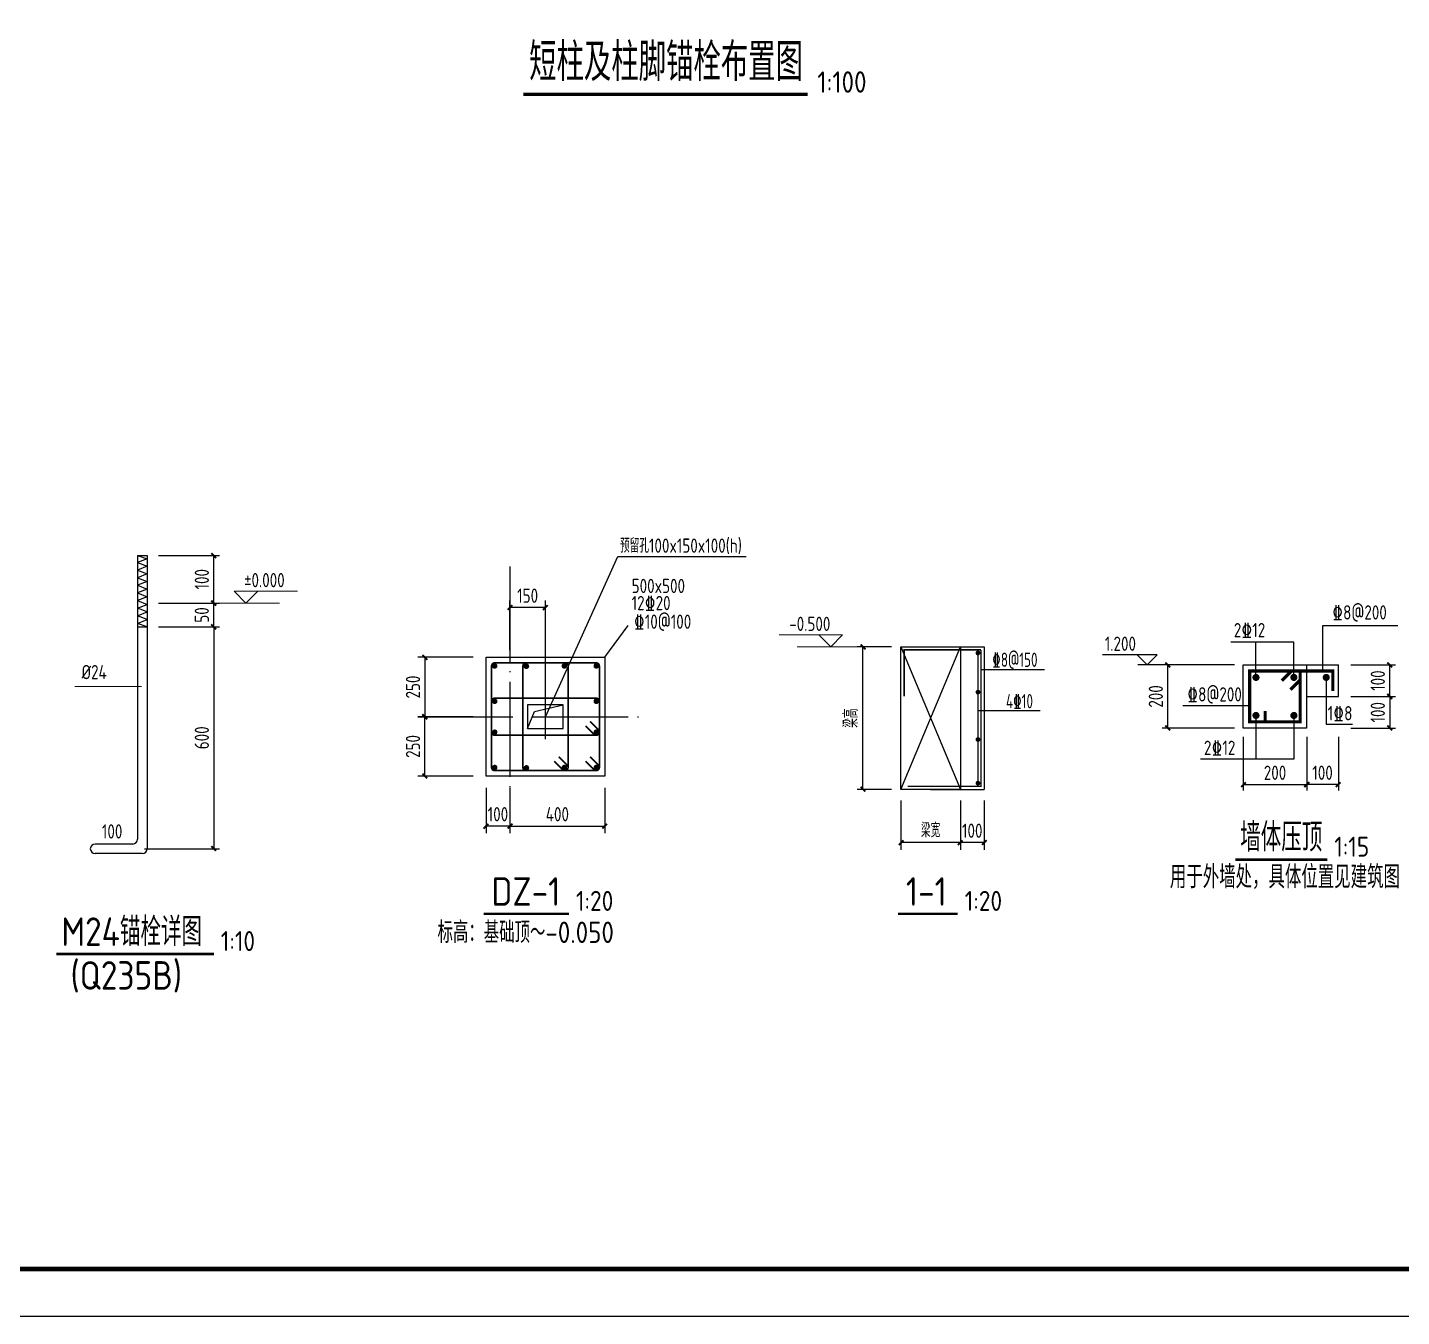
# Model space of a CAD drawing. Header units: millimetres. Extents: x 865974 to 875117, y 41124 to 44891.
# Drawn here: x 867180.5 to 867469.5, y 41123.6 to 41394.7 of the extents above; entities that cross this region are included whole.
import ezdxf

# ---------------------------------------------------------------- set-up
doc = ezdxf.new("R2010")
doc.units = ezdxf.units.MM
doc.header["$LTSCALE"] = 1000
doc.header["$MEASUREMENT"] = 0
doc.linetypes.add('4', pattern=[5, 1.5, -1, 1.5, -1])
doc.linetypes.add('DOTE', pattern=[2.42, 2, -0.2, 0.02, -0.2])
for name, color, linetype in [('120', 253, 'Continuous'), ('21', 3, '4'), ('22', 1, 'Continuous'), ('D2', 6, 'Continuous'), ('DIM', 7, 'Continuous'), ('DIM_SYMB', 3, 'Continuous'), ('DOTE', 1, 'DOTE'), ('NUM', 7, 'Continuous'), ('Prof', 2, 'Continuous'), ('PUB_TEXT', 7, 'Continuous'), ('REIN', 1, 'Continuous'), ('S-CO-ST', 2, 'Continuous'), ('图层4', 4, 'Continuous'), ('柱', 2, 'Continuous'), ('柱平法箍筋', 24, 'Continuous'), ('柱平法纵筋', 7, 'Continuous'), ('柱集中标注', 2, 'Continuous'), ('标注', 7, 'Continuous'), ('梁', 4, 'Continuous'), ('梁集中标注', 2, 'Continuous'), ('独立基础', 2, 'Continuous')]:
    doc.layers.add(name, color=color, linetype=linetype)
doc.layers.add('D3', color=62, linetype='Continuous', lineweight=9)
doc.styles.add('GBHZ', font='gbenor.shx', dxfattribs={"width": 0.9, "bigfont": 'gbcbig.shx'})
doc.styles.add('TSSD_REIN', font='tssdeng.shx', dxfattribs={"width": 0.7, "bigfont": 'tssdchn.shx'})
doc.dimstyles.new('Y10', dxfattribs={"dimscale": 0, "dimtxt": 3, "dimasz": 0.01, "dimexe": 1.2, "dimexo": 1, "dimgap": 1, "dimtad": 1, "dimdec": 0, "dimlfac": 10, "dimzin": 0, "dimdsep": 46, "dimtxsty": 'GBHZ', "dimblk1": 'DX', "dimblk2": 'DX', "dimsah": 1, "dimcen": 0.09, "dimdle": 1, "dimadec": 0, "dimazin": 0, "dimtfac": 1, "dimtdec": 0, "dimtix": 1, "dimtmove": 2, "dimatfit": 3, "dimldrblk": 'DX', "dimfxl": 0, "dimtolj": 1, "dimtzin": 0, "dimarcsym": 0})
doc.dimstyles.new('Y100', dxfattribs={"dimscale": 0, "dimtxt": 3, "dimasz": 0.01, "dimexe": 1.2, "dimexo": 2, "dimgap": 1, "dimtad": 1, "dimdec": 0, "dimlfac": 100, "dimzin": 0, "dimdsep": 46, "dimtxsty": 'GBHZ', "dimblk": 'DX', "dimcen": 0.09, "dimdle": 1, "dimclrd": 7, "dimclre": 7, "dimclrt": 7, "dimadec": 0, "dimazin": 0, "dimtfac": 1, "dimtdec": 0, "dimtix": 1, "dimtmove": 2, "dimatfit": 3, "dimldrblk": 'DX', "dimfxl": 0, "dimtolj": 1, "dimtzin": 0, "dimarcsym": 0})
doc.dimstyles.new('Y15', dxfattribs={"dimscale": 0, "dimtxt": 3, "dimasz": 0.01, "dimexe": 1.2, "dimexo": 1, "dimgap": 1, "dimtad": 1, "dimdec": 0, "dimlfac": 15, "dimzin": 0, "dimdsep": 46, "dimtxsty": 'GBHZ', "dimblk1": 'DX', "dimblk2": 'DX', "dimsah": 1, "dimcen": 0.09, "dimdle": 1, "dimadec": 0, "dimazin": 0, "dimtfac": 1, "dimtdec": 0, "dimtix": 1, "dimtmove": 2, "dimatfit": 3, "dimldrblk": 'DX', "dimfxl": 0, "dimtolj": 1, "dimtzin": 0, "dimarcsym": 0})
doc.dimstyles.new('Y20', dxfattribs={"dimscale": 0, "dimtxt": 3, "dimasz": 0.01, "dimexe": 1.5, "dimexo": 0.03, "dimgap": 1, "dimtad": 1, "dimdec": 0, "dimlfac": 20, "dimzin": 0, "dimdsep": 46, "dimtxsty": 'GBHZ', "dimblk1": 'DX', "dimblk2": 'DX', "dimsah": 1, "dimcen": 0.09, "dimdle": 1, "dimadec": 0, "dimazin": 0, "dimtfac": 1, "dimtdec": 0, "dimtix": 1, "dimtmove": 2, "dimatfit": 3, "dimldrblk": 'DX', "dimfxl": 0, "dimtolj": 1, "dimtzin": 0, "dimarcsym": 0})

# ---------------------------------------------------------------- blocks, each defined once
blk = doc.blocks.new('DX')
at = {"color": 0, "linetype": 'ByBlock', "const_width": 40}
blk.add_lwpolyline([(-54, -51), (46, 49)], dxfattribs=at)
blk = doc.blocks.new('*D571')
at = {"layer": 'Defpoints', "color": 0, "transparency": 16777216}
for p in [(867436.26, 41246.48), (867449.59, 41246.48), (867449.59, 41235.46)]:
    blk.add_point(p, dxfattribs=at)
at = {"layer": 'dim', "color": 0, "lineweight": -2, "transparency": 16777216}
for p, q in [((867436.26, 41245.48), (867436.26, 41234.26)), ((867449.59, 41245.48), (867449.59, 41234.26)), ((867436.27, 41235.46), (867449.58, 41235.46))]:
    blk.add_line(p, q, dxfattribs=at)
at = {"layer": 'dim', "color": 0, "lineweight": -2, "transparency": 16777216, "xscale": 0.01, "yscale": 0.01, "zscale": 0.01, "rotation": 180}
blk.add_blockref('DX', (867436.26, 41235.46), dxfattribs=at)
at = {"layer": 'dim', "color": 0, "lineweight": -2, "transparency": 16777216, "xscale": 0.01, "yscale": 0.01, "zscale": 0.01}
blk.add_blockref('DX', (867449.59, 41235.46), dxfattribs=at)
at = {"layer": 'dim', "color": 0, "transparency": 16777216, "insert": (867442.93, 41237.96), "char_height": 3, "attachment_point": 5, "style": 'GBHZ'}
blk.add_mtext('\\A1;200', dxfattribs=at)
blk = doc.blocks.new('*D572')
at = {"layer": 'Defpoints', "color": 0, "transparency": 16777216}
for p in [(867420.36, 41260.68), (867435.41, 41260.68), (867435.41, 41247.34)]:
    blk.add_point(p, dxfattribs=at)
at = {"layer": 'dim', "color": 0, "lineweight": -2, "transparency": 16777216}
for p, q in [((867434.41, 41260.68), (867419.16, 41260.68)), ((867420.36, 41247.35), (867420.36, 41260.67)), ((867434.41, 41247.34), (867419.16, 41247.34))]:
    blk.add_line(p, q, dxfattribs=at)
at = {"layer": 'dim', "color": 0, "lineweight": -2, "transparency": 16777216, "xscale": 0.01, "yscale": 0.01, "zscale": 0.01}
for p, rotation in [((867420.36, 41260.68), 90), ((867420.36, 41247.34), 270)]:
    blk.add_blockref('DX', p, dxfattribs=dict(at, rotation=rotation))
at = {"layer": 'dim', "color": 0, "transparency": 16777216, "insert": (867417.86, 41254.01), "char_height": 3, "attachment_point": 5, "rotation": 90, "style": 'GBHZ'}
blk.add_mtext('\\A1;200', dxfattribs=at)
blk = doc.blocks.new('*D573')
at = {"layer": 'Defpoints', "color": 0, "transparency": 16777216}
for p in [(867449.59, 41246.48), (867456.26, 41246.48), (867449.59, 41235.46)]:
    blk.add_point(p, dxfattribs=at)
at = {"layer": 'dim', "color": 0, "lineweight": -2, "transparency": 16777216}
for p, q in [((867449.59, 41245.48), (867449.59, 41234.26)), ((867456.26, 41245.48), (867456.26, 41234.26)), ((867456.25, 41235.46), (867449.6, 41235.46))]:
    blk.add_line(p, q, dxfattribs=at)
at = {"layer": 'dim', "color": 0, "lineweight": -2, "transparency": 16777216, "xscale": 0.01, "yscale": 0.01, "zscale": 0.01, "rotation": 180}
blk.add_blockref('DX', (867449.59, 41235.46), dxfattribs=at)
at = {"layer": 'dim', "color": 0, "lineweight": -2, "transparency": 16777216, "xscale": 0.01, "yscale": 0.01, "zscale": 0.01}
blk.add_blockref('DX', (867456.26, 41235.46), dxfattribs=at)
at = {"layer": 'dim', "color": 0, "transparency": 16777216, "insert": (867452.93, 41237.96), "char_height": 3, "attachment_point": 5, "style": 'GBHZ'}
blk.add_mtext('\\A1;100', dxfattribs=at)
blk = doc.blocks.new('*D574')
at = {"layer": 'Defpoints', "color": 0, "transparency": 16777216}
for p in [(867457.85, 41254.01), (867457.87, 41247.34), (867467.05, 41247.34)]:
    blk.add_point(p, dxfattribs=at)
at = {"layer": 'dim', "color": 0, "lineweight": -2, "transparency": 16777216}
for p, q in [((867458.85, 41254.01), (867468.25, 41254.01)), ((867467.05, 41254), (867467.05, 41247.35)), ((867458.87, 41247.34), (867468.25, 41247.34))]:
    blk.add_line(p, q, dxfattribs=at)
at = {"layer": 'dim', "color": 0, "lineweight": -2, "transparency": 16777216, "xscale": 0.01, "yscale": 0.01, "zscale": 0.01}
for p, rotation in [((867467.05, 41254.01), 90), ((867467.05, 41247.34), 270)]:
    blk.add_blockref('DX', p, dxfattribs=dict(at, rotation=rotation))
at = {"layer": 'dim', "color": 0, "transparency": 16777216, "insert": (867464.55, 41250.68), "char_height": 3, "attachment_point": 5, "rotation": 90, "style": 'GBHZ'}
blk.add_mtext('\\A1;100', dxfattribs=at)
blk = doc.blocks.new('*D575')
at = {"layer": 'Defpoints', "color": 0, "transparency": 16777216}
for p in [(867457.86, 41260.68), (867467.05, 41260.68), (867457.85, 41254.01)]:
    blk.add_point(p, dxfattribs=at)
at = {"layer": 'dim', "color": 0, "lineweight": -2, "transparency": 16777216}
for p, q in [((867458.86, 41260.68), (867468.25, 41260.68)), ((867467.05, 41254.02), (867467.05, 41260.67)), ((867458.85, 41254.01), (867468.25, 41254.01))]:
    blk.add_line(p, q, dxfattribs=at)
at = {"layer": 'dim', "color": 0, "lineweight": -2, "transparency": 16777216, "xscale": 0.01, "yscale": 0.01, "zscale": 0.01}
for p, rotation in [((867467.05, 41260.68), 90), ((867467.05, 41254.01), 270)]:
    blk.add_blockref('DX', p, dxfattribs=dict(at, rotation=rotation))
at = {"layer": 'dim', "color": 0, "transparency": 16777216, "insert": (867464.55, 41257.34), "char_height": 3, "attachment_point": 5, "rotation": 90, "style": 'GBHZ'}
blk.add_mtext('\\A1;100', dxfattribs=at)
blk = doc.blocks.new('*D566')
at = {"layer": 'Defpoints', "color": 0, "linetype": 'ByBlock', "transparency": 16777216}
for p in [(867274.31, 41262.24), (867264.12, 41249.74), (867274.31, 41249.74)]:
    blk.add_point(p, dxfattribs=at)
at = {"layer": 'DIM', "color": 0, "linetype": 'ByBlock', "lineweight": -2, "transparency": 16777216}
for p, q in [((867274.28, 41262.24), (867262.62, 41262.24)), ((867264.12, 41262.23), (867264.12, 41249.75)), ((867274.28, 41249.74), (867262.62, 41249.74))]:
    blk.add_line(p, q, dxfattribs=at)
at = {"layer": 'DIM', "color": 0, "linetype": 'ByBlock', "lineweight": -2, "transparency": 16777216, "xscale": 0.01, "yscale": 0.01, "zscale": 0.01}
for p, rotation in [((867264.12, 41262.24), 90), ((867264.12, 41249.74), 270)]:
    blk.add_blockref('DX', p, dxfattribs=dict(at, rotation=rotation))
at = {"layer": 'DIM', "color": 0, "linetype": 'ByBlock', "transparency": 16777216, "insert": (867261.62, 41255.99), "char_height": 3, "attachment_point": 5, "rotation": 90, "style": 'GBHZ'}
blk.add_mtext('\\A1;250', dxfattribs=at)
blk = doc.blocks.new('*D567')
at = {"layer": 'Defpoints', "color": 0, "linetype": 'ByBlock', "transparency": 16777216}
for p in [(867281.99, 41234.85), (867301.99, 41234.85), (867301.99, 41226.74)]:
    blk.add_point(p, dxfattribs=at)
at = {"layer": 'DIM', "color": 0, "linetype": 'ByBlock', "lineweight": -2, "transparency": 16777216}
for p, q in [((867281.99, 41234.82), (867281.99, 41225.24)), ((867301.99, 41234.82), (867301.99, 41225.24)), ((867282, 41226.74), (867301.98, 41226.74))]:
    blk.add_line(p, q, dxfattribs=at)
at = {"layer": 'DIM', "color": 0, "linetype": 'ByBlock', "lineweight": -2, "transparency": 16777216, "xscale": 0.01, "yscale": 0.01, "zscale": 0.01, "rotation": 180}
blk.add_blockref('DX', (867281.99, 41226.74), dxfattribs=at)
at = {"layer": 'DIM', "color": 0, "linetype": 'ByBlock', "lineweight": -2, "transparency": 16777216, "xscale": 0.01, "yscale": 0.01, "zscale": 0.01}
blk.add_blockref('DX', (867301.99, 41226.74), dxfattribs=at)
at = {"layer": 'DIM', "color": 0, "linetype": 'ByBlock', "transparency": 16777216, "insert": (867291.99, 41229.24), "char_height": 3, "attachment_point": 5, "style": 'GBHZ'}
blk.add_mtext('\\A1;400', dxfattribs=at)
blk = doc.blocks.new('*D556')
at = {"layer": 'Defpoints', "color": 0, "linetype": 'ByBlock', "transparency": 16777216}
for p in [(867276.99, 41234.85), (867281.99, 41234.85), (867276.99, 41226.74)]:
    blk.add_point(p, dxfattribs=at)
at = {"layer": 'DIM', "color": 0, "linetype": 'ByBlock', "lineweight": -2, "transparency": 16777216}
for p, q in [((867276.99, 41234.82), (867276.99, 41225.24)), ((867281.99, 41234.82), (867281.99, 41225.24)), ((867276.98, 41226.74), (867276.97, 41226.74)), ((867281.99, 41226.74), (867276.99, 41226.74)), ((867282, 41226.74), (867282.01, 41226.74))]:
    blk.add_line(p, q, dxfattribs=at)
at = {"layer": 'DIM', "color": 0, "linetype": 'ByBlock', "lineweight": -2, "transparency": 16777216, "xscale": 0.01, "yscale": 0.01, "zscale": 0.01}
blk.add_blockref('DX', (867276.99, 41226.74), dxfattribs=at)
at = {"layer": 'DIM', "color": 0, "linetype": 'ByBlock', "lineweight": -2, "transparency": 16777216, "xscale": 0.01, "yscale": 0.01, "zscale": 0.01, "rotation": 180}
blk.add_blockref('DX', (867281.99, 41226.74), dxfattribs=at)
at = {"layer": 'DIM', "color": 0, "linetype": 'ByBlock', "transparency": 16777216, "insert": (867279.49, 41229.24), "char_height": 3, "attachment_point": 5, "style": 'GBHZ'}
blk.add_mtext('\\A1;100', dxfattribs=at)
blk = doc.blocks.new('*D557')
at = {"layer": 'Defpoints', "color": 0, "linetype": 'ByBlock', "transparency": 16777216}
for p in [(867264.12, 41249.74), (867274.31, 41249.74), (867274.31, 41237.24)]:
    blk.add_point(p, dxfattribs=at)
at = {"layer": 'DIM', "color": 0, "linetype": 'ByBlock', "lineweight": -2, "transparency": 16777216}
for p, q in [((867274.28, 41249.74), (867262.62, 41249.74)), ((867264.12, 41237.25), (867264.12, 41249.73)), ((867274.28, 41237.24), (867262.62, 41237.24))]:
    blk.add_line(p, q, dxfattribs=at)
at = {"layer": 'DIM', "color": 0, "linetype": 'ByBlock', "lineweight": -2, "transparency": 16777216, "xscale": 0.01, "yscale": 0.01, "zscale": 0.01}
for p, rotation in [((867264.12, 41249.74), 90), ((867264.12, 41237.24), 270)]:
    blk.add_blockref('DX', p, dxfattribs=dict(at, rotation=rotation))
at = {"layer": 'DIM', "color": 0, "linetype": 'ByBlock', "transparency": 16777216, "insert": (867261.62, 41243.49), "char_height": 3, "attachment_point": 5, "rotation": 90, "style": 'GBHZ'}
blk.add_mtext('\\A1;250', dxfattribs=at)
blk = doc.blocks.new('*D558')
at = {"layer": 'Defpoints', "color": 0, "linetype": 'ByBlock', "transparency": 16777216}
for p in [(867281.99, 41272.7), (867281.99, 41263.73), (867289.49, 41263.73)]:
    blk.add_point(p, dxfattribs=at)
at = {"layer": 'DIM', "color": 0, "linetype": 'ByBlock', "lineweight": -2, "transparency": 16777216}
for p, q in [((867281.99, 41263.76), (867281.99, 41274.2)), ((867289.48, 41272.7), (867282, 41272.7)), ((867289.49, 41263.76), (867289.49, 41274.2))]:
    blk.add_line(p, q, dxfattribs=at)
at = {"layer": 'DIM', "color": 0, "linetype": 'ByBlock', "lineweight": -2, "transparency": 16777216, "xscale": 0.01, "yscale": 0.01, "zscale": 0.01, "rotation": 180}
blk.add_blockref('DX', (867281.99, 41272.7), dxfattribs=at)
at = {"layer": 'DIM', "color": 0, "linetype": 'ByBlock', "lineweight": -2, "transparency": 16777216, "xscale": 0.01, "yscale": 0.01, "zscale": 0.01}
blk.add_blockref('DX', (867289.49, 41272.7), dxfattribs=at)
at = {"layer": 'DIM', "color": 0, "linetype": 'ByBlock', "transparency": 16777216, "insert": (867285.74, 41275.2), "char_height": 3, "attachment_point": 5, "style": 'GBHZ'}
blk.add_mtext('\\A1;150', dxfattribs=at)
blk = doc.blocks.new('*D686')
at = {"layer": 'Defpoints', "color": 0, "transparency": 16777216}
for p in [(867207.09, 41268.64), (867204.12, 41221.98), (867219.71, 41221.98)]:
    blk.add_point(p, dxfattribs=at)
at = {"layer": 'DIM', "color": 0, "lineweight": -2, "transparency": 16777216}
for p, q in [((867208.09, 41268.64), (867220.91, 41268.64)), ((867219.71, 41268.63), (867219.71, 41221.99)), ((867205.12, 41221.98), (867220.91, 41221.98))]:
    blk.add_line(p, q, dxfattribs=at)
at = {"layer": 'DIM', "color": 0, "lineweight": -2, "transparency": 16777216, "xscale": 0.01, "yscale": 0.01, "zscale": 0.01}
for p, rotation in [((867219.71, 41268.64), 90), ((867219.71, 41221.98), 270)]:
    blk.add_blockref('DX', p, dxfattribs=dict(at, rotation=rotation))
at = {"layer": 'DIM', "color": 0, "transparency": 16777216, "insert": (867217.21, 41245.31), "char_height": 3, "attachment_point": 5, "rotation": 90, "style": 'GBHZ'}
blk.add_mtext('\\A1;600', dxfattribs=at)
blk = doc.blocks.new('*D687')
at = {"layer": 'Defpoints', "color": 0, "linetype": 'ByBlock', "transparency": 16777216}
for p in [(867207.09, 41273.64), (867219.71, 41273.64), (867207.09, 41268.64)]:
    blk.add_point(p, dxfattribs=at)
at = {"layer": 'DIM', "color": 0, "linetype": 'ByBlock', "lineweight": -2, "transparency": 16777216}
for p, q in [((867208.09, 41273.64), (867220.91, 41273.64)), ((867219.71, 41268.65), (867219.71, 41273.63)), ((867208.09, 41268.64), (867220.91, 41268.64))]:
    blk.add_line(p, q, dxfattribs=at)
at = {"layer": 'DIM', "color": 0, "linetype": 'ByBlock', "lineweight": -2, "transparency": 16777216, "xscale": 0.01, "yscale": 0.01, "zscale": 0.01}
for p, rotation in [((867219.71, 41273.64), 90), ((867219.71, 41268.64), 270)]:
    blk.add_blockref('DX', p, dxfattribs=dict(at, rotation=rotation))
at = {"layer": 'DIM', "color": 0, "linetype": 'ByBlock', "transparency": 16777216, "insert": (867217.21, 41271.14), "char_height": 3, "attachment_point": 5, "rotation": 90, "style": 'GBHZ'}
blk.add_mtext('\\A1;50', dxfattribs=at)
blk = doc.blocks.new('*D688')
at = {"layer": 'Defpoints', "color": 0, "linetype": 'ByBlock', "transparency": 16777216}
for p in [(867207.09, 41283.68), (867219.71, 41283.68), (867207.09, 41273.64)]:
    blk.add_point(p, dxfattribs=at)
at = {"layer": 'DIM', "color": 0, "linetype": 'ByBlock', "lineweight": -2, "transparency": 16777216}
for p, q in [((867208.09, 41283.68), (867220.91, 41283.68)), ((867219.71, 41273.65), (867219.71, 41283.67)), ((867208.09, 41273.64), (867220.91, 41273.64))]:
    blk.add_line(p, q, dxfattribs=at)
at = {"layer": 'DIM', "color": 0, "linetype": 'ByBlock', "lineweight": -2, "transparency": 16777216, "xscale": 0.01, "yscale": 0.01, "zscale": 0.01}
for p, rotation in [((867219.71, 41283.68), 90), ((867219.71, 41273.64), 270)]:
    blk.add_blockref('DX', p, dxfattribs=dict(at, rotation=rotation))
at = {"layer": 'DIM', "color": 0, "linetype": 'ByBlock', "transparency": 16777216, "insert": (867217.21, 41278.66), "char_height": 3, "attachment_point": 5, "rotation": 90, "style": 'GBHZ'}
blk.add_mtext('\\A1;100', dxfattribs=at)
blk = doc.blocks.new('*D788')
at = {"layer": 'Defpoints', "color": 0, "transparency": 16777216}
for p in [(867376.75, 41232.15), (867381.75, 41232.15), (867376.75, 41223.27)]:
    blk.add_point(p, dxfattribs=at)
at = {"layer": 'DIM', "color": 0, "lineweight": -2, "transparency": 16777216}
for p, q in [((867376.75, 41232.12), (867376.75, 41221.77)), ((867381.75, 41232.12), (867381.75, 41221.77)), ((867376.74, 41223.27), (867376.73, 41223.27)), ((867381.75, 41223.27), (867376.75, 41223.27)), ((867381.76, 41223.27), (867381.77, 41223.27))]:
    blk.add_line(p, q, dxfattribs=at)
at = {"layer": 'DIM', "color": 0, "lineweight": -2, "transparency": 16777216, "xscale": 0.01, "yscale": 0.01, "zscale": 0.01}
blk.add_blockref('DX', (867376.75, 41223.27), dxfattribs=at)
at = {"layer": 'DIM', "color": 0, "lineweight": -2, "transparency": 16777216, "xscale": 0.01, "yscale": 0.01, "zscale": 0.01, "rotation": 180}
blk.add_blockref('DX', (867381.75, 41223.27), dxfattribs=at)
at = {"layer": 'DIM', "color": 0, "transparency": 16777216, "insert": (867379.25, 41225.77), "char_height": 3, "attachment_point": 5, "style": 'GBHZ'}
blk.add_mtext('\\A1;100', dxfattribs=at)
blk = doc.blocks.new('*D789')
at = {"layer": 'Defpoints', "color": 0, "transparency": 16777216}
for p in [(867364.25, 41232.15), (867376.75, 41232.15), (867364.25, 41223.27)]:
    blk.add_point(p, dxfattribs=at)
at = {"layer": 'DIM', "color": 0, "lineweight": -2, "transparency": 16777216}
for p, q in [((867364.25, 41232.12), (867364.25, 41221.77)), ((867376.75, 41232.12), (867376.75, 41221.77)), ((867376.74, 41223.27), (867364.26, 41223.27))]:
    blk.add_line(p, q, dxfattribs=at)
at = {"layer": 'DIM', "color": 0, "lineweight": -2, "transparency": 16777216, "xscale": 0.01, "yscale": 0.01, "zscale": 0.01, "rotation": 180}
blk.add_blockref('DX', (867364.25, 41223.27), dxfattribs=at)
at = {"layer": 'DIM', "color": 0, "lineweight": -2, "transparency": 16777216, "xscale": 0.01, "yscale": 0.01, "zscale": 0.01}
blk.add_blockref('DX', (867376.75, 41223.27), dxfattribs=at)
at = {"layer": 'DIM', "color": 0, "transparency": 16777216, "insert": (867370.5, 41225.87), "char_height": 3, "attachment_point": 5, "style": 'GBHZ'}
blk.add_mtext('\\A1;梁宽', dxfattribs=at)
blk = doc.blocks.new('*D790')
at = {"layer": 'Defpoints', "color": 0, "transparency": 16777216}
for p in [(867356.27, 41264.45), (867364.25, 41264.45), (867364.25, 41234.45)]:
    blk.add_point(p, dxfattribs=at)
at = {"layer": '标注', "color": 7, "lineweight": -2, "transparency": 16777216}
for p, q in [((867362.25, 41264.45), (867355.07, 41264.45)), ((867356.27, 41234.46), (867356.27, 41264.44)), ((867362.25, 41234.45), (867355.07, 41234.45))]:
    blk.add_line(p, q, dxfattribs=at)
at = {"layer": '标注', "color": 7, "lineweight": -2, "transparency": 16777216, "xscale": 0.01, "yscale": 0.01, "zscale": 0.01}
for p, rotation in [((867356.27, 41264.45), 90), ((867356.27, 41234.45), 270)]:
    blk.add_blockref('DX', p, dxfattribs=dict(at, rotation=rotation))
at = {"layer": '标注', "color": 7, "transparency": 16777216, "insert": (867353.69, 41249.45), "char_height": 3, "attachment_point": 5, "rotation": 90, "style": 'GBHZ'}
blk.add_mtext('\\A1;梁高', dxfattribs=at)

msp = doc.modelspace()

# ---------------------------------------------------------------- linework, layer by layer
msp.add_line((867728.912, 41123.604), (866887.912, 41123.604))
at = {"color": 0, "const_width": 1}
msp.add_lwpolyline([(867718.912, 41133.604), (866912.912, 41133.604), (866912.912, 41707.604), (867718.912, 41707.604)], close=True, dxfattribs=at)
at = {"const_width": 0.667}
msp.add_lwpolyline([(867284.798, 41380.643), (867344.61, 41380.643)], dxfattribs=at)
at = {"layer": '120'}
msp.add_line((867419.186, 41260.676), (867414.066, 41260.676), dxfattribs=at)
msp.add_lwpolyline([(867413.924, 41262.788), (867416.036, 41260.676), (867418.148, 41262.788), (867406.622, 41262.788)], dxfattribs=at)
at = {"layer": '21', "const_width": 0.747}
for points in [[(867438.927, 41258.382, -1), (867438.927, 41257.635, -1), (867438.927, 41258.382)], [(867446.9, 41258.382, -1), (867446.9, 41257.635, -1), (867446.9, 41258.382)], [(867453.702, 41258.382, -1), (867453.702, 41257.635, -1), (867453.702, 41258.382)], [(867438.927, 41250.382, -1), (867438.927, 41249.636, -1), (867438.927, 41250.382)], [(867446.9, 41250.382, -1), (867446.9, 41249.635, -1), (867446.9, 41250.382)]]:
    msp.add_lwpolyline(points, format="xyb", dxfattribs=at)
at = {"layer": '22', "const_width": 0.667}
msp.add_lwpolyline([(867437.594, 41248.676), (867437.594, 41259.342), (867448.234, 41259.342), (867448.234, 41248.675)], close=True, dxfattribs=at)
for points in [[(867444.359, 41257.306), (867446.313, 41259.288)], [(867446.2, 41255.44), (867448.18, 41257.422)], [(867455.092, 41255.152), (867455.092, 41259.342), (867448.234, 41259.342)], [(867440.857, 41250.94), (867440.857, 41248.676)]]:
    msp.add_lwpolyline(points, dxfattribs=at)
at = {"layer": 'D2'}
for p, q in [((867203.691, 41283.676), (867205.691, 41283.676)), ((867203.691, 41283.676), (867203.691, 41223.976)), ((867205.691, 41283.676), (867205.691, 41221.976)), ((867202.691, 41222.976), (867194.759, 41222.976)), ((867204.691, 41220.976), (867194.759, 41220.976))]:
    msp.add_line(p, q, dxfattribs=at)
for centre, start, end in [((867194.759, 41221.976), 90, 180), ((867202.691, 41223.976), 270, 0), ((867194.759, 41221.976), 180, 270), ((867204.691, 41221.976), 270, 0)]:
    msp.add_arc(centre, 1, start, end, dxfattribs=at)
at = {"layer": 'D3'}
for p, q in [((867223.993, 41276.141), (867226.491, 41273.643)), ((867228.989, 41276.141), (867223.993, 41276.141)), ((867228.989, 41276.141), (867226.491, 41273.643)), ((867228.989, 41276.141), (867237.304, 41276.141)), ((867346.987, 41266.95), (867338.673, 41266.95)), ((867346.987, 41266.95), (867351.983, 41266.95)), ((867346.987, 41266.95), (867349.485, 41264.452)), ((867351.983, 41266.95), (867349.485, 41264.452)), ((867204.517, 41256.107), (867190.531, 41256.107))]:
    msp.add_line(p, q, dxfattribs=at)
for points in [[(867220.908, 41273.643), (867233.556, 41273.643)], [(867355.069, 41264.452), (867342.42, 41264.452)]]:
    msp.add_lwpolyline(points, dxfattribs=at)
at = {"layer": 'dim'}
for p, q in [((867446.9, 41265.408), (867433.603, 41265.408)), ((867438.927, 41258.009), (867438.927, 41265.408)), ((867446.9, 41258.009), (867446.9, 41265.408)), ((867438.927, 41250.009), (867438.927, 41240.826)), ((867446.9, 41250.009), (867446.9, 41240.827)), ((867446.9, 41240.827), (867427.279, 41240.827))]:
    msp.add_line(p, q, dxfattribs=at)
at = {"layer": 'DIM'}
for p, q in [((867287.145, 41250.85), (867293.241, 41252.238)), ((867285.741, 41247.238), (867287.145, 41250.85))]:
    msp.add_line(p, q, dxfattribs=at)
msp.add_lwpolyline([(867285.741, 41247.238), (867293.241, 41247.238), (867293.241, 41252.238), (867285.741, 41252.238)], close=True, dxfattribs=at)
at = {"layer": 'DIM_SYMB', "const_width": 0.525}
for points in [[(867434.579, 41219.688), (867453.928, 41219.688)], [(867276.487, 41208.289), (867294.435, 41208.289)], [(867363.654, 41208.289), (867376.208, 41208.289)], [(867186.639, 41199.844), (867219.737, 41199.844)]]:
    msp.add_lwpolyline(points, dxfattribs=at)
at = {"layer": 'DOTE', "linetype": 'DOTE', "ltscale": 0.01}
for p, q in [((867281.991, 41281.308), (867281.991, 41233.998)), ((867289.491, 41245.035), (867289.491, 41263.728)), ((867262.655, 41249.738), (867311.038, 41249.738))]:
    msp.add_line(p, q, dxfattribs=at)
at = {"layer": 'Prof'}
for points in [[(867203.691, 41283.676), (867205.691, 41282.976), (867203.691, 41282.176), (867205.691, 41281.376), (867203.691, 41280.576), (867205.691, 41279.776), (867203.691, 41278.976), (867205.691, 41278.176), (867203.691, 41277.376), (867205.691, 41276.576), (867203.691, 41275.776), (867205.691, 41274.976), (867203.691, 41274.176), (867205.691, 41273.376)], [(867203.691, 41268.643), (867205.691, 41268.643), (867203.691, 41269.376), (867205.691, 41270.176), (867203.691, 41270.976), (867205.691, 41271.776), (867203.691, 41272.576), (867205.691, 41273.376)]]:
    msp.add_lwpolyline(points, dxfattribs=at)
at = {"layer": 'REIN', "const_width": 0.3}
for points in [[(867381.103, 41263.802), (867364.93, 41263.802), (867364.93, 41254.017)], [(867365.661, 41235.102), (867381.103, 41235.102), (867381.103, 41263.802)]]:
    msp.add_lwpolyline(points, dxfattribs=at)
at = {"layer": 'REIN', "const_width": 0.5}
for points in [[(867380.203, 41263.152, 1), (867380.703, 41263.152, 1)], [(867380.203, 41254.924, 1), (867380.703, 41254.924, 1)], [(867380.203, 41244.95, 1), (867380.703, 41244.95, 1)], [(867380.203, 41235.752, 1), (867380.703, 41235.752, 1)]]:
    msp.add_lwpolyline(points, format="xyb", close=True, dxfattribs=at)
at = {"layer": 'S-CO-ST'}
for p, q in [((867364.253, 41234.452), (867376.753, 41264.452)), ((867364.253, 41264.452), (867376.753, 41234.452)), ((867370.503, 41264.452), (867381.753, 41264.452)), ((867376.753, 41264.452), (867381.753, 41264.452)), ((867376.753, 41264.452), (867376.753, 41234.452)), ((867381.753, 41264.452), (867381.753, 41234.452)), ((867381.753, 41264.452), (867381.753, 41234.452)), ((867381.103, 41259.676), (867394.463, 41259.676)), ((867370.503, 41234.452), (867381.753, 41234.452)), ((867376.753, 41234.452), (867381.753, 41234.452))]:
    msp.add_line(p, q, dxfattribs=at)
msp.add_lwpolyline([(867364.253, 41264.452), (867376.753, 41264.452), (867376.753, 41234.452), (867364.253, 41234.452)], close=True, dxfattribs=at)
at = {"layer": '图层4'}
for p, q in [((867289.491, 41249.738), (867304.726, 41283.457)), ((867304.726, 41283.457), (867331.665, 41283.457))]:
    msp.add_line(p, q, dxfattribs=at)
at = {"layer": '柱'}
msp.add_lwpolyline([(867276.991, 41262.238), (867301.991, 41262.238), (867301.991, 41237.238), (867276.991, 41237.238)], close=True, dxfattribs=at)
at = {"layer": '柱平法箍筋', "const_width": 0.35}
for points in [[(867298.861, 41241.311), (867300.629, 41239.543, -0.6681785), (867300.157, 41238.405), (867278.824, 41238.405, -0.4142136), (867278.157, 41239.071), (867278.157, 41260.405, -0.4142136), (867278.824, 41261.071), (867300.157, 41261.071, -0.4142131), (867300.824, 41260.405), (867300.824, 41239.071, -0.6681788), (867299.686, 41238.6), (867297.918, 41240.368)], [(867292.272, 41241.311), (867294.04, 41239.543, -0.6681786), (867293.568, 41238.405), (867285.413, 41238.405, -0.4142136), (867284.747, 41239.071), (867284.746, 41260.405, -0.4142136), (867285.413, 41261.071), (867293.568, 41261.071, -0.4142136), (867294.235, 41260.405), (867294.235, 41239.071, -0.6681786), (867293.097, 41238.6), (867291.329, 41240.368)], [(867285.619, 41261.003, 0.4148462), (867284.952, 41260.335)], [(867298.861, 41248.739), (867300.629, 41246.971, -0.6681785), (867300.157, 41245.833), (867278.824, 41245.833, -0.4142136), (867278.157, 41246.5), (867278.157, 41252.976, -0.4142136), (867278.824, 41253.643), (867300.157, 41253.643, -0.4142131), (867300.824, 41252.976), (867300.824, 41246.5, -0.6681788), (867299.686, 41246.029), (867297.918, 41247.796)]]:
    msp.add_lwpolyline(points, format="xyb", dxfattribs=at)
at = {"layer": '柱平法纵筋', "const_width": 0.583}
for points in [[(867279.099, 41260.421, -1), (867278.516, 41260.421, -1), (867279.099, 41260.421, -1)], [(867285.48, 41260.645, -1), (867285.48, 41260.061, -1), (867285.48, 41260.645, -1)], [(867293.752, 41260.421, -1), (867293.168, 41260.421, -1), (867293.752, 41260.421, -1)], [(867300.466, 41260.421, -1), (867299.882, 41260.421, -1), (867300.466, 41260.421, -1)], [(867279.099, 41252.993, -1), (867278.516, 41252.993, -1), (867279.099, 41252.993, -1)], [(867300.466, 41252.993, -1), (867299.882, 41252.993, -1), (867300.466, 41252.993, -1)], [(867279.099, 41246.483, -1), (867278.516, 41246.483, -1), (867279.099, 41246.483, -1)], [(867300.466, 41246.483, -1), (867299.882, 41246.483, -1), (867300.466, 41246.483, -1)], [(867279.099, 41239.055, -1), (867278.516, 41239.055, -1), (867279.099, 41239.055, -1)], [(867285.48, 41239.278, -1), (867285.48, 41238.695, -1), (867285.48, 41239.278, -1)], [(867293.752, 41239.055, -1), (867293.168, 41239.055, -1), (867293.752, 41239.055, -1)], [(867300.466, 41239.055, -1), (867299.882, 41239.055, -1), (867300.466, 41239.055, -1)]]:
    msp.add_lwpolyline(points, format="xyb", dxfattribs=at)
at = {"layer": '柱集中标注'}
msp.add_line((867301.991, 41262.238), (867306.887, 41268.91), dxfattribs=at)
at = {"layer": '梁'}
for p, q in [((867453.022, 41259.342), (867453.022, 41268.949)), ((867453.022, 41268.949), (867468.735, 41268.949)), ((867453.702, 41258.009), (867453.702, 41248.152)), ((867437.594, 41252.027), (867423.538, 41252.027)), ((867453.702, 41248.152), (867459.262, 41248.152))]:
    msp.add_line(p, q, dxfattribs=at)
at = {"layer": '梁集中标注'}
for p, q in [((867380.453, 41263.152), (867380.453, 41235.752)), ((867380.453, 41251.07), (867393.517, 41251.07))]:
    msp.add_line(p, q, dxfattribs=at)
at = {"layer": '独立基础'}
for p, q in [((867449.567, 41260.675), (867456.258, 41260.675)), ((867456.258, 41254.009), (867456.258, 41260.675)), ((867449.567, 41254.009), (867456.258, 41254.009))]:
    msp.add_line(p, q, dxfattribs=at)
msp.add_lwpolyline([(867436.26, 41247.342), (867436.26, 41260.676), (867449.567, 41260.675), (867449.567, 41247.342), (867436.26, 41247.342)], dxfattribs=at)

# ---------------------------------------------------------------- texts
at = {"ltscale": 2, "style": 'GBHZ'}
msp.add_text('1:100', height=4.5, rotation=0.20444, dxfattribs=at).set_placement((867346.686, 41380.948))
at = {"style": 'GBHZ', "width": 0.9}
for s, p in [('%%P0.000', (867226.091, 41276.966)), ('-0.500', (867340.763, 41267.776)), ('%%C24', (867191.921, 41257.626)), ('100', (867196.196, 41224.118))]:
    msp.add_text(s, height=3, dxfattribs=at).set_placement(p)
at = {"layer": 'dim', "style": 'GBHZ', "width": 0.9}
for s, p in [('%%1328@200', (867454.938, 41270.177)), ('2%%13212', (867434.275, 41266.456)), ('1.200', (867407.135, 41263.592)), ('%%1328@200', (867424.446, 41252.945)), ('1%%1328', (867454.011, 41248.98)), ('2%%13212', (867427.981, 41241.71))]:
    msp.add_text(s, height=3, dxfattribs=at).set_placement(p)
at = {"layer": 'NUM', "style": 'GBHZ'}
msp.add_text('短柱及柱脚锚栓布置图', height=8, dxfattribs=at).set_placement((867286.053, 41383.416))
at = {"layer": 'PUB_TEXT', "style": 'GBHZ'}
for s, height, p in [('墙体压顶', 6, (867435.602, 41221.389)), ('1:15', 4.2, (867455.398, 41220.307)), ('用于外墙处，具体位置见建筑图', 4.8, (867420.821, 41213.654)), ('DZ-1', 6, (867278.132, 41209.99)), ('1-1', 6, (867365.299, 41209.99)), ('1:20', 4.2, (867295.905, 41208.908)), ('1:20', 4.2, (867377.678, 41208.908)), ('M24锚栓详图', 6, (867187.662, 41201.545)), ('标高：基础顶～-0.050', 4.5, (867266.794, 41202.154)), ('1:10', 4.2, (867221.207, 41200.463)), ('(Q235B)', 6, (867189.595, 41192.342))]:
    msp.add_text(s, height=height, dxfattribs=at).set_placement(p)
at = {"layer": '柱集中标注', "style": 'GBHZ', "width": 0.9}
for s, p in [('预留孔100x150x100(h)', (867305.18, 41284.229)), ('500x500', (867307.622, 41275.75)), ('12%%13220', (867307.622, 41272.15)), ('%%13210@100', (867308.068, 41268.227))]:
    msp.add_text(s, height=3, dxfattribs=at).set_placement(p)
at = {"layer": '梁集中标注', "style": 'TSSD_REIN', "width": 0.7}
msp.add_text('%%1328@150', height=3, dxfattribs=at).set_placement((867383.459, 41260.22))
at = {"layer": '梁集中标注', "color": 1, "style": 'TSSD_REIN', "width": 0.7}
msp.add_text('4%%13210', height=3, dxfattribs=at).set_placement((867386.346, 41251.511))

# ---------------------------------------------------------------- dimensions: what is measured, and where the dimension line sits
at = {"layer": 'DIM', "linetype": 'ByBlock'}
for base, p1, p2, angle, dimstyle, picture, middle in [((867219.708, 41283.676), (867207.093, 41273.643), (867207.093, 41283.676), 90, 'Y10', '*D688', (867217.208, 41278.659)), ((867219.708, 41273.643), (867207.093, 41268.643), (867207.093, 41273.643), 90, 'Y10', '*D687', (867217.208, 41271.143)), ((867264.122, 41249.738), (867274.312, 41262.238), (867274.312, 41249.738), 270, 'Y20', '*D566', (867261.622, 41255.988)), ((867264.122, 41249.738), (867274.312, 41237.238), (867274.312, 41249.738), 90, 'Y20', '*D557', (867261.622, 41243.488)), ((867276.991, 41226.745), (867281.991, 41234.851), (867276.991, 41234.851), 180, 'Y20', '*D556', (867279.491, 41229.245))]:
    dim = msp.add_linear_dim(base=base, p1=p1, p2=p2, angle=angle, dimstyle=dimstyle, override={"dimscale": 1}, dxfattribs=at)
    dim.commit()
    dim.dimension.update_dxf_attribs({"geometry": picture, "text_midpoint": middle})
for base, p1, p2, picture, middle in [((867281.991, 41272.696), (867289.491, 41263.728), (867281.991, 41263.728), '*D558', (867285.741, 41275.196)), ((867301.991, 41226.745), (867281.991, 41234.851), (867301.991, 41234.851), '*D567', (867291.991, 41229.245))]:
    dim = msp.add_linear_dim(base=base, p1=p1, p2=p2, dimstyle='Y20', override={"dimscale": 1}, dxfattribs=at)
    dim.commit()
    dim.dimension.update_dxf_attribs({"geometry": picture, "text_midpoint": middle})
at = {"layer": 'DIM'}
dim = msp.add_linear_dim(base=(867219.708, 41221.976), p1=(867207.093, 41268.643), p2=(867204.12, 41221.976), angle=90, text='600', dimstyle='Y10', override={"dimscale": 1}, dxfattribs=at)
dim.commit()
dim.dimension.update_dxf_attribs({"geometry": '*D686', "text_midpoint": (867217.208, 41245.309)})
at = {"layer": 'dim'}
for base, p1, p2, angle, picture, middle in [((867420.361, 41260.676), (867435.41, 41247.342), (867435.411, 41260.676), 90, '*D572', (867417.861, 41254.009)), ((867467.048, 41260.675), (867457.851, 41254.009), (867457.865, 41260.675), 270, '*D575', (867464.548, 41257.342)), ((867467.048, 41247.342), (867457.851, 41254.009), (867457.87, 41247.342), 90, '*D574', (867464.548, 41250.675)), ((867449.592, 41235.455), (867456.258, 41246.483), (867449.592, 41246.483), 180, '*D573', (867452.925, 41237.955))]:
    dim = msp.add_linear_dim(base=base, p1=p1, p2=p2, angle=angle, dimstyle='Y15', override={"dimscale": 1}, dxfattribs=at)
    dim.commit()
    dim.dimension.update_dxf_attribs({"geometry": picture, "text_midpoint": middle})
dim = msp.add_linear_dim(base=(867449.592, 41235.455), p1=(867436.26, 41246.483), p2=(867449.592, 41246.483), dimstyle='Y15', override={"dimscale": 1}, dxfattribs=at)
dim.commit()
dim.dimension.update_dxf_attribs({"geometry": '*D571', "text_midpoint": (867442.926, 41237.955)})
at = {"layer": 'DIM'}
dim = msp.add_linear_dim(base=(867364.253, 41223.274), p1=(867376.753, 41232.146), p2=(867364.253, 41232.146), text='梁宽', dimstyle='Y20', override={"dimscale": 1}, dxfattribs=at)
dim.commit()
dim.dimension.update_dxf_attribs({"geometry": '*D789', "text_midpoint": (867370.503, 41225.873)})
dim = msp.add_linear_dim(base=(867376.753, 41223.274), p1=(867381.753, 41232.146), p2=(867376.753, 41232.146), dimstyle='Y20', override={"dimscale": 1}, dxfattribs=at)
dim.commit()
dim.dimension.update_dxf_attribs({"geometry": '*D788', "text_midpoint": (867379.253, 41225.774)})
at = {"layer": '标注'}
dim = msp.add_linear_dim(base=(867356.269, 41264.452), p1=(867364.253, 41234.452), p2=(867364.253, 41264.452), angle=90, text='梁高', dimstyle='Y100', override={"dimscale": 1, "dimfxl": 2}, dxfattribs=at)
dim.commit()
dim.dimension.update_dxf_attribs({"geometry": '*D790', "text_midpoint": (867353.686, 41249.452)})

doc.saveas('drawing.dxf')
